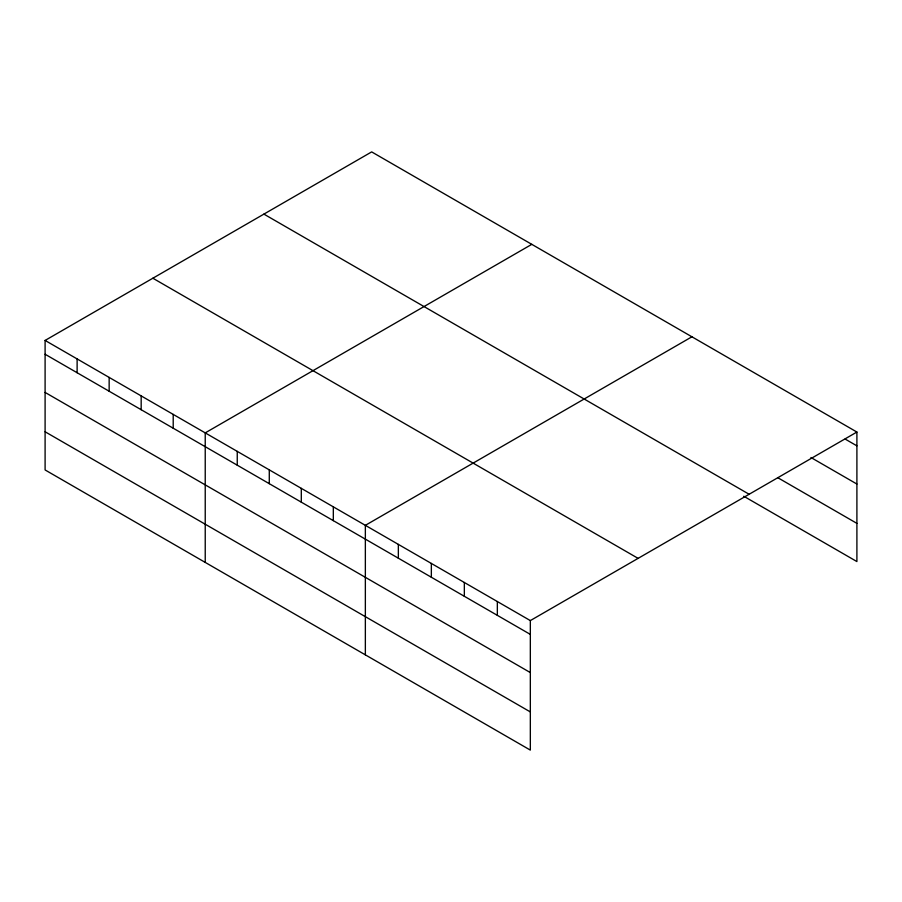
<?xml version="1.0" encoding="UTF-8"?>
<svg xmlns="http://www.w3.org/2000/svg" width="902" height="902" viewBox="0 0 902 902"><rect width="100%" height="100%" fill="white"/><g stroke="black" fill="none" stroke-linecap="round" stroke-linejoin="round"><path stroke-width="1.35" d="M530.331 672.576L530.331 620.587L45.1 340.437L45.1 469.953L530.331 750.103L530.331 672.576L45.1 392.426M743.767 496.247L856.9 561.563L856.9 432.047L371.669 151.897L45.1 340.437M531.797 244.341L205.228 432.881L205.228 562.408M691.924 336.796L365.355 525.336L365.355 654.852M530.331 620.587L856.9 432.047M845.118 439.048L856.9 445.847M810.943 457.506L856.9 484.036M777.941 477.789L856.9 523.374M263.903 214.112L749.134 494.262M152.866 278.222L638.097 558.361M45.1 354.249L530.331 634.388M45.1 431.776L530.331 711.915M497.34 601.533L497.34 615.344M464.338 582.489L464.338 596.29M431.348 563.434L431.348 577.235M398.346 544.38L398.346 558.191M333.323 506.845L333.323 520.646M301.302 488.354L301.302 502.166M269.281 469.863L269.281 483.675M237.249 451.372L237.249 465.184M173.207 414.401L173.207 428.202M141.174 395.91L141.174 409.711M109.153 377.419L109.153 391.22M77.121 358.928L77.121 372.729"/></g></svg>
